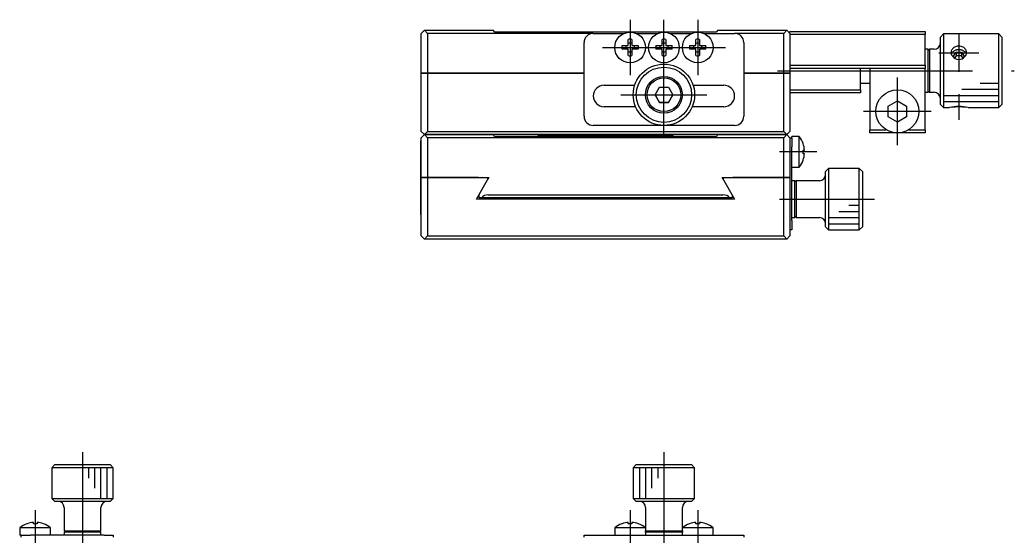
# Model space of a CAD drawing. Extents: x -96 to 255, y -132 to 114.
# Drawn here: x -95.3 to 66.5, y 30.2 to 114.2 of the extents above; entities that cross this region are included whole.
import ezdxf

# ---------------------------------------------------------------- set-up
doc = ezdxf.new("R2010")
doc.units = 0
doc.linetypes.add('CENTER', pattern=[50.8, 31.75, -6.35, 6.35, -6.35])
doc.layers.get('0').update_dxf_attribs({"linetype": 'CONTINUOUS'})
doc.layers.add('CENTER', color=1, linetype='CENTER')

msp = doc.modelspace()

# ---------------------------------------------------------------- linework, layer by layer
at = {"color": 7, "linetype": 'CONTINUOUS'}
for p, q in [((-30, 112.04), (-29.5, 112.54)), ((-30, 105.54), (-30, 112.04)), ((-29.5, 112.54), (-18.3, 112.54)), ((-29.5, 112.54), (-29, 112.04)), ((-2, 112.04), (-29, 112.04)), ((-29, 112.04), (-29, 105.54)), ((-18, 112.24), (-18.3, 112.54)), ((4, 112.24), (-18, 112.24)), ((-2, 112.04), (3.02, 112.04)), ((9.5, 112.24), (4, 112.24)), ((4.98, 112.04), (8.52, 112.04)), ((15, 112.24), (9.5, 112.24)), ((10.48, 112.04), (14.02, 112.04)), ((18, 112.24), (15, 112.24)), ((15.98, 112.04), (21, 112.04)), ((18.3, 112.54), (18, 112.24)), ((18.3, 112.54), (29.5, 112.54)), ((29, 112.04), (21, 112.04)), ((29, 112.04), (29.5, 112.54)), ((29, 105.54), (29, 112.04)), ((29.5, 112.54), (30, 112.04)), ((30, 112.34), (52, 112.34)), ((30, 112.04), (30, 112.34)), ((30, 112.04), (30, 105.54)), ((52, 111.84), (30, 111.84)), ((52, 112.34), (52, 111.84)), ((52, 106.84), (52, 111.84)), ((55, 111.94), (54.5, 111.44)), ((64, 111.94), (55, 111.94)), ((55, 111.94), (55, 105.94)), ((64, 99.94), (64, 111.94)), ((64.5, 111.44), (64, 111.94)), ((-3.5, 98.54), (-3.5, 110.54)), ((3.7, 110.04), (3.7, 111.05)), ((4.3, 111.05), (4.3, 110.04)), ((9.2, 110.04), (9.2, 111.05)), ((9.8, 111.05), (9.8, 110.04)), ((14.7, 110.04), (14.7, 111.05)), ((15.3, 111.05), (15.3, 110.04)), ((22.5, 110.54), (22.5, 98.54)), ((54.5, 105.94), (54.5, 111.44)), ((64.5, 111.44), (64.5, 100.44)), ((2.68, 110.04), (3.7, 110.04)), ((3.7, 109.44), (2.68, 109.44)), ((3.7, 108.42), (3.7, 109.44)), ((4.3, 110.04), (5.32, 110.04)), ((4.3, 109.44), (4.3, 108.42)), ((5.32, 109.44), (4.3, 109.44)), ((8.18, 110.04), (9.2, 110.04)), ((9.2, 109.44), (8.18, 109.44)), ((9.2, 108.42), (9.2, 109.44)), ((9.8, 110.04), (10.82, 110.04)), ((10.82, 109.44), (9.8, 109.44)), ((9.8, 109.44), (9.8, 108.42)), ((13.68, 110.04), (14.7, 110.04)), ((14.7, 109.44), (13.68, 109.44)), ((14.7, 108.42), (14.7, 109.44)), ((15.3, 110.04), (16.32, 110.04)), ((15.3, 109.44), (15.3, 108.42)), ((16.32, 109.44), (15.3, 109.44)), ((52.5, 109.44), (52, 109.44)), ((52.7, 109.44), (52.5, 109.24)), ((52.5, 105.94), (52.5, 109.44)), ((53.5, 109.44), (52.7, 109.44)), ((52.7, 109.44), (52.7, 105.94)), ((56.26, 109.05), (56.25, 108.94)), ((56.25, 108.94), (56.26, 108.82)), ((56.28, 109.18), (56.26, 109.05)), ((56.26, 108.82), (56.28, 108.69)), ((56.33, 109.31), (56.28, 109.18)), ((56.28, 108.69), (56.33, 108.56)), ((56.3, 108.63), (56.33, 108.72)), ((56.4, 109.43), (56.33, 109.31)), ((56.33, 108.72), (56.37, 108.8)), ((56.33, 108.56), (56.39, 108.43)), ((56.37, 108.8), (56.42, 108.88)), ((56.48, 109.54), (56.4, 109.43)), ((56.42, 108.88), (56.47, 108.95)), ((56.47, 108.95), (56.53, 109.02)), ((56.58, 109.64), (56.48, 109.54)), ((56.53, 109.02), (56.6, 109.09)), ((56.69, 109.72), (56.58, 109.64)), ((56.6, 109.09), (56.67, 109.15)), ((56.63, 108.34), (57.07, 108.99)), ((56.67, 109.15), (56.75, 109.2)), ((56.81, 109.8), (56.69, 109.72)), ((56.75, 109.2), (56.83, 109.25)), ((56.95, 109.86), (56.81, 109.8)), ((56.83, 109.25), (56.92, 109.29)), ((56.92, 109.29), (57.01, 109.33)), ((57.01, 109.33), (57.1, 109.36)), ((57.07, 108.99), (57.07, 108.39)), ((57.07, 108.99), (57.93, 108.99)), ((57.1, 109.36), (57.2, 109.39)), ((57.2, 109.39), (57.3, 109.41)), ((57.3, 109.41), (57.4, 109.42)), ((57.4, 109.42), (57.5, 109.42)), ((57.5, 109.42), (57.6, 109.42)), ((57.6, 109.42), (57.7, 109.41)), ((57.7, 109.41), (57.8, 109.39)), ((57.8, 109.39), (57.9, 109.36)), ((57.9, 109.36), (57.99, 109.33)), ((57.93, 108.99), (57.93, 108.39)), ((57.93, 108.99), (58.37, 108.34)), ((57.99, 109.33), (58.08, 109.29)), ((58.08, 109.29), (58.17, 109.25)), ((58.17, 109.25), (58.25, 109.2)), ((58.33, 109.71), (58.2, 109.79)), ((58.25, 109.2), (58.33, 109.15)), ((58.44, 109.62), (58.33, 109.71)), ((58.33, 109.15), (58.4, 109.08)), ((58.4, 109.08), (58.47, 109.02)), ((58.53, 109.52), (58.44, 109.62)), ((58.47, 109.02), (58.53, 108.95)), ((58.61, 109.42), (58.53, 109.52)), ((58.53, 108.95), (58.58, 108.88)), ((58.58, 108.88), (58.63, 108.8)), ((58.58, 108.37), (58.63, 108.46)), ((58.67, 109.3), (58.61, 109.42)), ((58.63, 108.8), (58.67, 108.72)), ((58.63, 108.46), (58.69, 108.59)), ((58.72, 109.17), (58.67, 109.3)), ((58.67, 108.72), (58.7, 108.63)), ((58.69, 108.59), (58.73, 108.72)), ((58.74, 109.04), (58.72, 109.17)), ((58.73, 108.72), (58.75, 108.87)), ((58.75, 108.94), (58.74, 109.04)), ((58.75, 108.87), (58.75, 108.94)), ((30, 106.84), (52, 106.84)), ((52, 106.84), (52, 106.34)), ((56.39, 108.43), (56.47, 108.31)), ((56.9, 107.94), (56.63, 108.34)), ((57.07, 108.39), (56.83, 108.04)), ((57.93, 108.39), (57.07, 108.39)), ((58.17, 108.04), (57.93, 108.39)), ((58.37, 108.34), (58.1, 107.94)), ((58.49, 108.25), (58.58, 108.37)), ((-30, 96.04), (-30, 105.54)), ((-29, 105.54), (-30, 105.54)), ((-30, 105.54), (-29, 105.54)), ((-29, 105.54), (-3.5, 105.54)), ((-3.5, 105.54), (-29, 105.54)), ((-29, 105.54), (-29, 96.04)), ((22.5, 105.54), (29, 105.54)), ((29, 105.54), (22.5, 105.54)), ((30, 105.54), (29, 105.54)), ((29, 105.54), (30, 105.54)), ((29, 96.04), (29, 105.54)), ((52, 106.34), (30, 106.34)), ((30, 105.54), (30, 96.04)), ((41.5, 102.84), (41.5, 106.34)), ((43, 106.34), (43, 96.34)), ((52, 96.34), (52, 106.34)), ((52.5, 102.44), (52.5, 105.94)), ((52.7, 105.94), (52.7, 102.44)), ((54.5, 100.44), (54.5, 105.94)), ((55, 105.94), (55, 99.94)), ((-0.25, 103.59), (4.75, 103.59)), ((14.25, 103.59), (19.25, 103.59)), ((41.5, 103.94), (43, 103.94)), ((61, 103.94), (64, 103.94)), ((8.06, 102.04), (8.78, 103.29)), ((8.06, 102.04), (8.78, 100.79)), ((8.78, 100.79), (8.06, 102.04)), ((8.78, 103.29), (10.22, 103.29)), ((10.22, 103.29), (10.94, 102.04)), ((10.22, 100.79), (10.94, 102.04)), ((10.94, 102.04), (10.22, 100.79)), ((30, 102.84), (41.5, 102.84)), ((41.5, 102.34), (30, 102.34)), ((41.5, 102.84), (41.5, 102.34)), ((52, 102.44), (52.5, 102.44)), ((52.5, 102.64), (52.7, 102.44)), ((52.7, 102.44), (53.5, 102.44)), ((58, 102.94), (64, 102.94)), ((8.78, 100.79), (10.22, 100.79)), ((10.22, 100.79), (8.78, 100.79)), ((46, 100.2), (47.5, 101.07)), ((47.5, 101.07), (49, 100.2)), ((54.5, 100.44), (55, 99.94)), ((55, 101.94), (64, 101.94)), ((55, 100.94), (64, 100.94)), ((64, 99.94), (64.5, 100.44)), ((4.9, 100.09), (-0.25, 100.09)), ((19.25, 100.09), (14.1, 100.09)), ((46, 98.47), (46, 100.2)), ((49, 100.2), (49, 98.47)), ((55, 99.94), (56, 99.94)), ((59, 99.94), (64, 99.94)), ((47.5, 97.6), (46, 98.47)), ((49, 98.47), (47.5, 97.6)), ((-29.5, 95.54), (-30, 96.04)), ((-30, 95.04), (-29.5, 95.54)), ((-29, 96.04), (-29.5, 95.54)), ((-18.3, 95.54), (-29.5, 95.54)), ((-29.5, 95.54), (-18.3, 95.54)), ((-29.5, 95.54), (-29, 95.04)), ((-29, 96.04), (29, 96.04)), ((18.3, 95.54), (-18.3, 95.54)), ((-18, 95.24), (-18.3, 95.54)), ((9.5, 97.04), (-2, 97.04)), ((21, 97.04), (9.5, 97.04)), ((18.3, 95.54), (18, 95.24)), ((29.5, 95.54), (18.3, 95.54)), ((18.3, 95.54), (29.5, 95.54)), ((29.5, 95.54), (29, 96.04)), ((29, 95.04), (29.5, 95.54)), ((30, 96.04), (29.5, 95.54)), ((29.5, 95.54), (30, 95.04)), ((43, 96.34), (45.7, 96.34)), ((43, 95.84), (43, 96.34)), ((47.5, 95.84), (43, 95.84)), ((52, 95.84), (47.5, 95.84)), ((49.3, 96.34), (52, 96.34)), ((52, 96.34), (52, 95.84)), ((-30.15, 94.54), (-30.15, 88.54)), ((-30, 94.54), (-30.15, 94.54)), ((-30, 88.54), (-30, 95.04)), ((29, 95.04), (-29, 95.04)), ((-29, 95.04), (-29, 88.54)), ((18, 95.24), (-18, 95.24)), ((-11, 95.34), (-11.1, 95.24)), ((11, 95.34), (-11, 95.34)), ((11.1, 95.24), (11, 95.34)), ((29, 88.54), (29, 95.04)), ((30, 95.04), (30, 88.54)), ((30, 95.04), (30.3, 95.04)), ((31.52, 95.24), (30.3, 95.24)), ((30.3, 95.04), (30.3, 95.24)), ((30.3, 95.04), (30.3, 93.54)), ((31.52, 90.24), (31.52, 95.24)), ((32.17, 94.05), (32.17, 94.09)), ((30.3, 81.54), (30.3, 93.54)), ((32.17, 92.44), (32.17, 93.04)), ((32.17, 93.04), (32.38, 93.04)), ((32.38, 92.44), (32.17, 92.44)), ((32.17, 91.39), (32.17, 91.42)), ((30.3, 90.24), (31.52, 90.24)), ((36.3, 90.04), (35.8, 89.54)), ((35.8, 80.54), (35.8, 89.54)), ((36.3, 90.04), (36.3, 80.04)), ((41.3, 90.04), (36.3, 90.04)), ((41.3, 80.04), (41.3, 90.04)), ((41.8, 89.54), (41.3, 90.04)), ((41.8, 89.54), (41.8, 80.54)), ((-30.15, 88.54), (-30.15, 82.54)), ((-30, 88.54), (-30.15, 88.54)), ((-30, 88.54), (-30.15, 88.54)), ((-30, 79.04), (-30, 88.54)), ((-29, 88.54), (-30, 88.54)), ((-30, 88.54), (-29, 88.54)), ((-29, 88.54), (-20.7, 88.54)), ((-20.7, 88.54), (-29, 88.54)), ((-29, 88.54), (-29, 79.04)), ((-21, 85.04), (-18.98, 88.54)), ((-20.7, 88.54), (-18.98, 88.54)), ((-19.2, 88.54), (-19.2, 88.16)), ((-18.98, 88.54), (-19.1, 88.33)), ((18.98, 88.54), (21, 85.04)), ((18.98, 88.54), (20.7, 88.54)), ((19.1, 88.33), (18.98, 88.54)), ((19.2, 88.16), (19.2, 88.54)), ((20.7, 88.54), (29, 88.54)), ((29, 88.54), (20.7, 88.54)), ((30, 88.54), (29, 88.54)), ((29, 88.54), (30, 88.54)), ((29, 79.04), (29, 88.54)), ((30, 88.54), (30, 79.04)), ((30.8, 88.04), (30.3, 88.04)), ((30.8, 82.04), (30.8, 88.04)), ((31, 88.04), (30.8, 87.84)), ((30.8, 82.24), (30.8, 87.84)), ((31, 88.04), (31, 82.04)), ((34.8, 88.04), (31, 88.04)), ((21, 85.04), (-21, 85.04)), ((-20.6, 85.24), (-20.6, 85.73)), ((-20.22, 85.24), (-20.6, 85.24)), ((20.22, 85.24), (-20.22, 85.24)), ((-19.1, 85.74), (19.1, 85.74)), ((-6, 85.24), (-6, 85.04)), ((-5, 85.24), (-5, 85.04)), ((5, 85.04), (5, 85.24)), ((6, 85.24), (6, 85.04)), ((10, 85.04), (10, 85.24)), ((20.6, 85.24), (20.22, 85.24)), ((20.6, 85.73), (20.6, 85.24)), ((-30.15, 82.54), (-30, 82.54)), ((37.95, 83.04), (41.3, 83.04)), ((39.6, 84.04), (41.3, 84.04)), ((30.3, 82.04), (30.8, 82.04)), ((30.3, 81.54), (30.3, 80.04)), ((30.8, 82.24), (31, 82.04)), ((31, 82.04), (34.8, 82.04)), ((36.3, 82.04), (41.3, 82.04)), ((36.3, 81.04), (41.3, 81.04)), ((30.3, 80.04), (30, 80.04)), ((35.8, 80.54), (36.3, 80.04)), ((36.3, 80.04), (41.3, 80.04)), ((41.3, 80.04), (41.8, 80.54)), ((-29.5, 78.54), (-30, 79.04)), ((-29, 79.04), (-29.5, 78.54)), ((29.5, 78.54), (-29.5, 78.54)), ((-29, 79.04), (29, 79.04)), ((29.5, 78.54), (29, 79.04)), ((30, 79.04), (29.5, 78.54)), ((-89.63, 41.8), (-90.13, 41.3)), ((-80.13, 41.3), (-90.13, 41.3)), ((-90.13, 41.3), (-90.13, 36.3)), ((-89.63, 41.8), (-80.63, 41.8)), ((-84.13, 39.6), (-84.13, 41.3)), ((-83.13, 37.95), (-83.13, 41.3)), ((-82.13, 36.3), (-82.13, 41.3)), ((-81.13, 36.3), (-81.13, 41.3)), ((-80.13, 41.3), (-80.63, 41.8)), ((-80.13, 36.3), (-80.13, 41.3)), ((5, 41.8), (4.5, 41.3)), ((14.5, 41.3), (4.5, 41.3)), ((4.5, 41.3), (4.5, 36.3)), ((5, 41.8), (14, 41.8)), ((5.5, 41.3), (5.5, 36.3)), ((6.5, 41.3), (6.5, 36.3)), ((7.5, 41.3), (7.5, 37.95)), ((8.5, 41.3), (8.5, 39.6)), ((14.5, 41.3), (14, 41.8)), ((14.5, 36.3), (14.5, 41.3)), ((-90.13, 36.3), (-80.13, 36.3)), ((-90.13, 36.3), (-89.63, 35.8)), ((-80.63, 35.8), (-89.63, 35.8)), ((-80.63, 35.8), (-80.13, 36.3)), ((4.5, 36.3), (5, 35.8)), ((4.5, 36.3), (9.5, 36.3)), ((9.5, 35.8), (5, 35.8)), ((9.5, 36.3), (14.5, 36.3)), ((14, 35.8), (9.5, 35.8)), ((14, 35.8), (14.5, 36.3)), ((-88.13, 34.8), (-88.13, 31)), ((-82.13, 31), (-82.13, 34.8)), ((6.5, 34.8), (6.5, 31)), ((12.5, 31), (12.5, 34.8)), ((-93.13, 32.17), (-93.13, 32.38)), ((-92.53, 32.38), (-92.53, 32.17)), ((3.7, 32.17), (3.7, 32.38)), ((4.3, 32.38), (4.3, 32.17)), ((14.7, 32.17), (14.7, 32.38)), ((15.3, 32.38), (15.3, 32.17)), ((-90.33, 31.52), (-95.33, 31.52)), ((-95.33, 31.52), (-95.33, 30.3)), ((-94.15, 32.17), (-94.18, 32.17)), ((-92.53, 32.17), (-93.13, 32.17)), ((-91.48, 32.17), (-91.52, 32.17)), ((-90.33, 30.3), (-90.33, 31.52)), ((-88.13, 31), (-82.13, 31)), ((-88.13, 31), (-87.93, 30.8)), ((-82.13, 30.8), (-88.13, 30.8)), ((-88.13, 30.8), (-88.13, 30.3)), ((-82.33, 30.8), (-87.93, 30.8)), ((-82.33, 30.8), (-82.13, 31)), ((-82.13, 30.3), (-82.13, 30.8)), ((6.5, 31.52), (1.5, 31.52)), ((1.5, 31.52), (1.5, 30.3)), ((2.68, 32.17), (2.65, 32.17)), ((4.3, 32.17), (3.7, 32.17)), ((5.35, 32.17), (5.32, 32.17)), ((6.5, 31), (6.7, 30.8)), ((6.5, 31), (9.5, 31)), ((6.5, 30.8), (6.5, 31)), ((12.5, 30.8), (6.5, 30.8)), ((6.7, 30.8), (6.5, 30.8)), ((6.5, 30.8), (6.5, 30.3)), ((9.5, 31), (12.5, 31)), ((12.3, 30.8), (12.5, 31)), ((12.5, 30.8), (12.3, 30.8)), ((17.5, 31.52), (12.5, 31.52)), ((12.5, 31), (12.5, 30.8)), ((12.5, 30.3), (12.5, 30.8)), ((13.68, 32.17), (13.65, 32.17)), ((15.3, 32.17), (14.7, 32.17)), ((16.35, 32.17), (16.32, 32.17)), ((17.5, 30.3), (17.5, 31.52)), ((-95.13, 30.3), (-95.33, 30.3)), ((-95.13, 30.3), (-93.63, 30.3)), ((-95.13, 30), (-95.13, 30.3)), ((-81.63, 30.3), (-93.63, 30.3)), ((-81.63, 30.3), (-80.13, 30.3)), ((-80.13, 30.3), (-80.13, 30)), ((-3.5, 30), (-3.5, 30.3)), ((-3.5, 30.3), (22.5, 30.3)), ((22.5, 30.3), (22.5, 30))]:
    msp.add_line(p, q, dxfattribs=at)
for centre, radius in [((4, 109.74), 2.5), ((9.5, 109.74), 2.5), ((15, 109.74), 2.5), ((9.5, 102.04), 5), ((9.5, 102.04), 4.5), ((9.5, 102.04), 3), ((9.5, 102.04), 2.75), ((47.5, 99.34), 3.5)]:
    msp.add_circle(centre, radius, dxfattribs=at)
for centre, radius, start, end in [((-2, 110.54), 1.5, 90, 180), ((21, 110.54), 1.5, 0, 90), ((4, 109.74), 1.35, 77.1604, 102.8396), ((4, 109.74), 0.708, 64.9481, 115.0519), ((9.5, 109.74), 1.35, 77.1604, 102.8396), ((9.5, 109.74), 0.708, 64.9481, 115.0519), ((15, 109.74), 1.35, 77.1604, 102.8396), ((15, 109.74), 0.708, 64.9481, 115.0519), ((53.5, 110.44), 1, 270, 0), ((4, 109.74), 1.35, 167.1604, 192.8396), ((4, 109.74), 0.708, 154.9481, 205.0519), ((4, 109.74), 0.708, 244.9481, 295.0519), ((4, 109.74), 0.708, 334.9481, 25.0519), ((4, 109.74), 1.35, 347.1604, 12.8396), ((9.5, 109.74), 1.35, 167.1604, 192.8396), ((9.5, 109.74), 0.708, 154.9481, 205.0519), ((9.5, 109.74), 0.708, 244.9481, 295.0519), ((9.5, 109.74), 0.708, 334.9481, 25.0519), ((9.5, 109.74), 1.35, 347.1604, 12.8396), ((15, 109.74), 1.35, 167.1604, 192.8396), ((15, 109.74), 0.708, 154.9481, 205.0519), ((15, 109.74), 0.708, 244.9481, 295.0519), ((15, 109.74), 0.708, 334.9481, 25.0519), ((15, 109.74), 1.35, 347.1604, 12.8396), ((57.5, 108.38), 1.58, 89.8578, 110.2718), ((57.51, 108.44), 1.51, 62.8987, 90.4842), ((4, 109.74), 1.35, 257.1604, 282.8396), ((9.5, 109.74), 1.35, 257.1604, 282.8396), ((15, 109.74), 1.35, 257.1604, 282.8396), ((57.5, 109.08), 1.29, 216.8097, 320.0299), ((-0.25, 101.84), 1.75, 90, 270), ((19.25, 101.84), 1.75, 270, 90), ((53.5, 101.44), 1, 0, 90), ((57.5, 94.26), 5.81, 77.7747, 102.2253), ((-2, 98.54), 1.5, 180, 270), ((21, 98.54), 1.5, 270, 0), ((28.4, 92.74), 4, 19.7246, 38.6822), ((28.4, 92.74), 3.99, 4.3134, 19.2682), ((28.4, 92.74), 3.99, 340.7318, 355.6866), ((28.4, 92.74), 4, 321.3178, 340.2754), ((34.8, 89.04), 1, 270, 0), ((-19.1, 84.24), 1.5, 90, 138.1897), ((19.1, 84.24), 1.5, 41.8103, 90), ((34.8, 81.04), 1, 0, 90), ((-89.13, 34.8), 1, 0, 90), ((-81.13, 34.8), 1, 90, 180), ((5.5, 34.8), 1, 0, 90), ((13.5, 34.8), 1, 90, 180), ((-92.83, 28.4), 3.99, 94.3134, 109.2682), ((-92.83, 28.4), 3.99, 70.7318, 85.6866), ((4, 28.4), 3.99, 94.3134, 109.2682), ((4, 28.4), 3.99, 70.7318, 85.6866), ((15, 28.4), 3.99, 94.3134, 109.2682), ((15, 28.4), 3.99, 70.7318, 85.6866), ((-92.83, 28.4), 4, 109.7246, 128.6822), ((-92.83, 28.4), 4, 51.3178, 70.2754), ((4, 28.4), 4, 109.7246, 128.6822), ((4, 28.4), 4, 51.3178, 70.2754), ((15, 28.4), 4, 109.7246, 128.6822), ((15, 28.4), 4, 51.3178, 70.2754)]:
    msp.add_arc(centre, radius, start, end, dxfattribs=at)
at = {"color": 3, "linetype": 'CONTINUOUS'}
msp.add_arc((57.5, 94.07), 6.06, 75.6574, 104.3426, dxfattribs=at)
at = {"layer": 'CENTER', "color": 1, "linetype": 'CENTER'}
for p, q in [((4, 114.24), (4, 105.24)), ((9.5, 95.04), (9.5, 114.24)), ((15, 114.24), (15, 105.24)), ((57.5, 111.95), (57.5, 105.79)), ((-0.5, 109.74), (19.5, 109.74)), ((54.25, 108.87), (60.75, 108.87)), ((28, 105.94), (66.5, 105.94)), ((47.5, 93.84), (47.5, 104.84)), ((2.5, 102.04), (16.5, 102.04)), ((57.5, 102.13), (57.5, 97.94)), ((42, 99.34), (53, 99.34)), ((34.38, 92.74), (28.3, 92.74)), ((28.3, 85.04), (43.8, 85.04)), ((-85.13, 43.8), (-85.13, 28.3)), ((9.5, 43.8), (9.5, 28.3)), ((-92.83, 34.38), (-92.83, 28.3)), ((4, 34.38), (4, 28.3)), ((15, 34.38), (15, 28.3)), ((0, -66.5), (0, 32))]:
    msp.add_line(p, q, dxfattribs=at)

doc.saveas('drawing.dxf')
